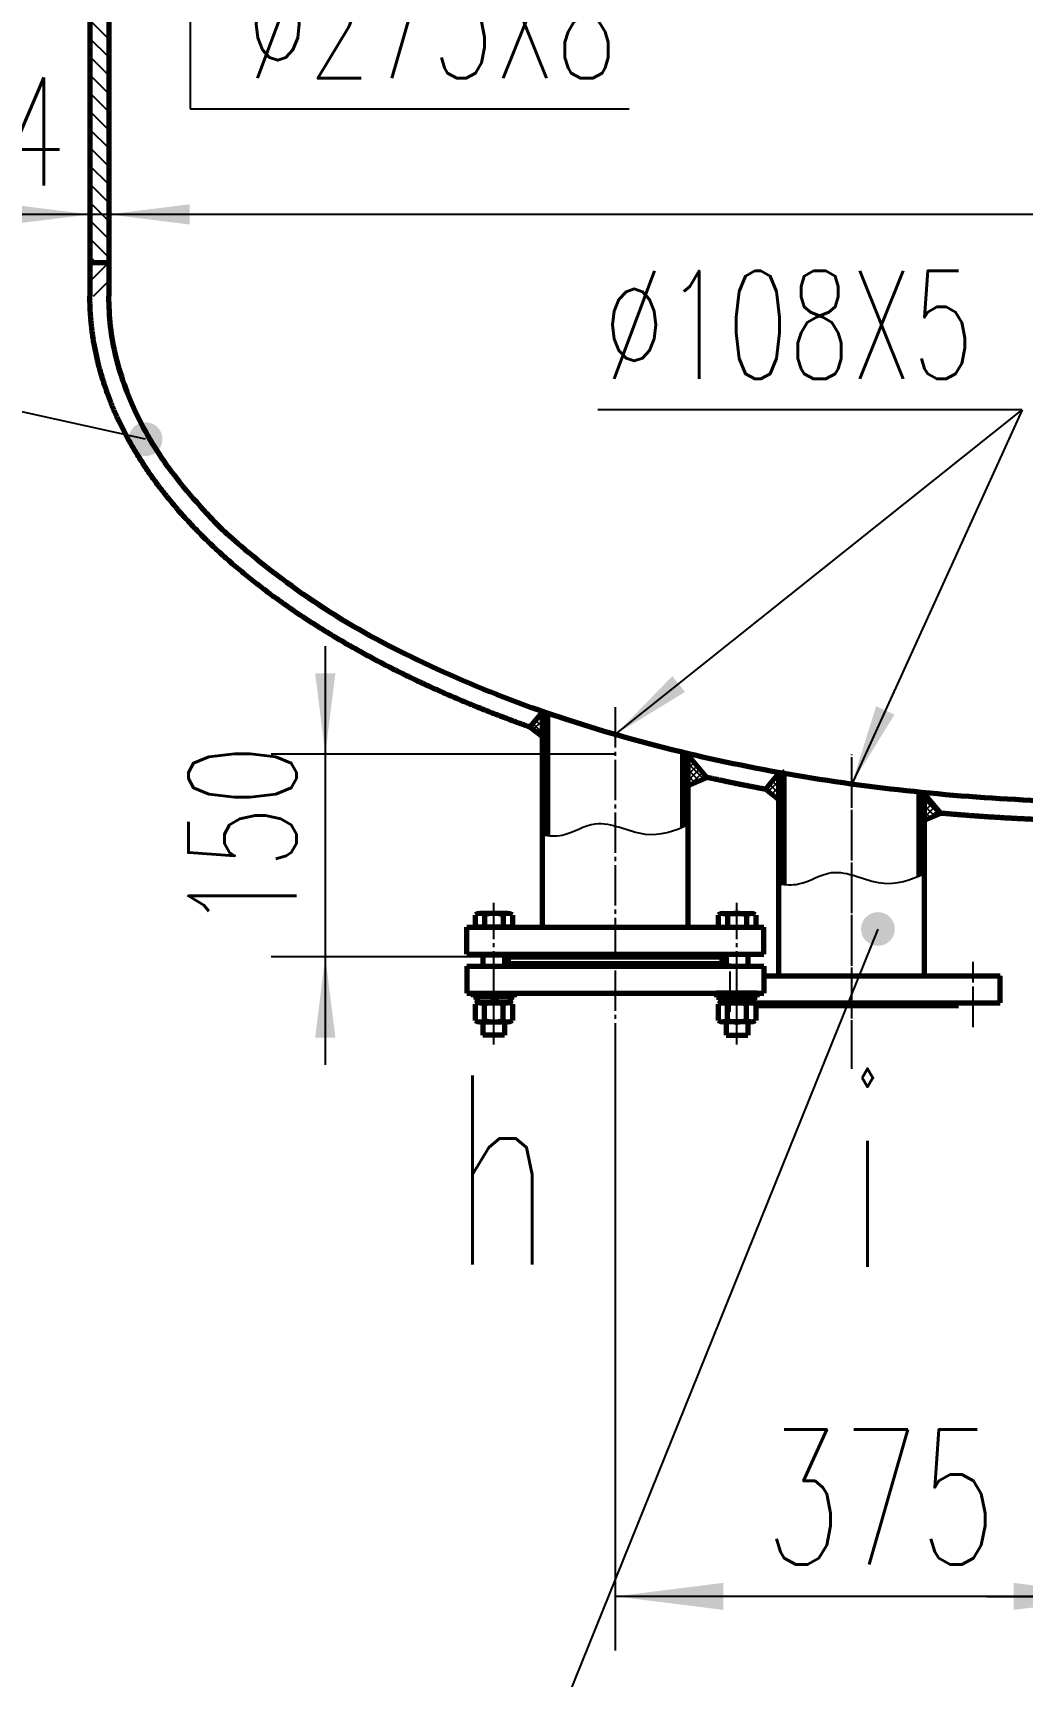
# Model space of a CAD drawing. Header units: millimetres. Extents: x -5940 to 5940, y -8410 to 8410.
# Drawn here: x -3810 to -3077, y 507 to 1724 of the extents above; entities that cross this region are included whole.
import ezdxf

# ---------------------------------------------------------------- set-up
doc = ezdxf.new("R2010")
doc.units = ezdxf.units.MM
doc.linetypes.add('EB_DASHDOT', pattern=[39, 30, -3, 3, -3])
for name, color, linetype, lineweight in [('CAXA0', 7, 'Continuous', 70), ('CAXA1', 1, 'EB_DASHDOT', 25), ('CAXA3', 4, 'Continuous', 25), ('CAXA4', 3, 'Continuous', 25), ('CAXA5', 51, 'Continuous', 25)]:
    doc.layers.add(name, color=color, linetype=linetype, lineweight=lineweight)
doc.styles.add('机械', font='txt', dxfattribs={"width": 0.667, "bigfont": 'gbcbig.shx'})
doc.dimstyles.new('机械(4)', dxfattribs={"dimscale": 20, "dimtxt": 4, "dimasz": 3, "dimexe": 2, "dimexo": 0, "dimtad": 1, "dimdec": 1, "dimdsep": 46, "dimtxsty": '机械', "dimcen": 0, "dimdle": 4, "dimclrd": 256, "dimclre": 256, "dimclrt": 3, "dimaunit": 1, "dimazin": 2, "dimtfac": 1, "dimtdec": 3, "dimtmove": 0, "dimatfit": 3, "dimfxl": 0, "dimtolj": 1, "dimtzin": 0, "dimarcsym": 0})
doc.dimstyles.new('机械(5)', dxfattribs={"dimscale": 20, "dimtxt": 5, "dimasz": 4, "dimexe": 2, "dimexo": 0, "dimtad": 1, "dimdec": 1, "dimdsep": 46, "dimtxsty": '机械', "dimcen": 0, "dimdle": 5, "dimclrd": 256, "dimclre": 256, "dimclrt": 3, "dimazin": 2, "dimtfac": 1, "dimtdec": 3, "dimtmove": 0, "dimatfit": 3, "dimfxl": 0, "dimtolj": 1, "dimtzin": 0, "dimarcsym": 0})

# ---------------------------------------------------------------- blocks, each defined once
blk = doc.blocks.new('CAXBLOCK253', base_point=(-3468.5, 1061.7))
at = {"layer": 'CAXA0'}
for p, q in [((-3458.1, 1071.7), (-3478.9, 1071.7)), ((-3482.3, 1070.6), (-3482.3, 1061.7)), ((-3454.6, 1061.7), (-3482.3, 1061.7)), ((-3460.5, 1061.7), (-3476.5, 1061.7)), ((-3475.4, 1070.6), (-3475.4, 1061.7)), ((-3461.5, 1070.6), (-3461.5, 1061.7)), ((-3454.6, 1070.6), (-3454.6, 1061.7)), ((-3476.5, 1041.7), (-3476.5, 1032.7)), ((-3460.5, 1041.7), (-3460.5, 1032.7)), ((-3483.5, 1009.7), (-3483.5, 1012.7)), ((-3483.5, 1012.7), (-3453.5, 1012.7)), ((-3453.5, 1012.7), (-3453.5, 1009.7)), ((-3453.5, 1009.7), (-3483.5, 1009.7)), ((-3482.3, 1004.5), (-3482.3, 992.5)), ((-3456.3, 1009.7), (-3480.7, 1009.7)), ((-3480.7, 1009.7), (-3480.7, 1005.6)), ((-3456.3, 1005.6), (-3480.7, 1005.6)), ((-3478.9, 1005.6), (-3458.1, 1005.6)), ((-3475.4, 992.5), (-3475.4, 1004.5)), ((-3469.5, 1009.7), (-3469.4, 1009.1)), ((-3469.4, 1009.1), (-3468.4, 1005.6)), ((-3467.4, 1009.7), (-3466.3, 1005.6)), ((-3461.5, 992.5), (-3461.5, 1004.5)), ((-3456.3, 1009.7), (-3456.3, 1005.6)), ((-3454.6, 1004.5), (-3454.6, 992.5)), ((-3478.9, 991.5), (-3458.1, 991.5)), ((-3476.5, 991.5), (-3476.5, 981.7)), ((-3460.5, 991.5), (-3460.5, 981.7)), ((-3460.5, 981.7), (-3476.5, 981.7))]:
    blk.add_line(p, q, dxfattribs=at)
for centre, radius, start, end in [((-3478.9, 1065.3), 6.38, 57.1328, 122.8672), ((-3468.5, 1047.7), 24, 73.2213, 106.7787), ((-3458.1, 1065.3), 6.38, 57.1328, 122.8672), ((-3478.9, 999.2), 6.38, 57.1328, 122.8672), ((-3468.5, 981.6), 24, 73.2213, 106.7787), ((-3458.1, 999.2), 6.38, 57.1328, 122.8672), ((-3478.9, 997.8), 6.38, 237.1328, 302.8672), ((-3468.5, 1015.5), 24, 253.2213, 286.7787), ((-3458.1, 997.8), 6.38, 237.1328, 302.8672)]:
    blk.add_arc(centre, radius, start, end, dxfattribs=at)
at = {"layer": 'CAXA3'}
for p, q in [((-3476.5, 1039.7), (-3475.6, 1032.7)), ((-3461.3, 1032.7), (-3460.5, 1039.7)), ((-3475.3, 991.5), (-3475.3, 981.7)), ((-3461.7, 991.5), (-3461.7, 981.7))]:
    blk.add_line(p, q, dxfattribs=at)
blk = doc.blocks.new('CAXBLOCK254', base_point=(-3288.5, 1061.7))
at = {"layer": 'CAXA0'}
for p, q in [((-3298.9, 1071.7), (-3278.1, 1071.7)), ((-3302.3, 1070.6), (-3302.3, 1061.7)), ((-3302.3, 1061.7), (-3274.6, 1061.7)), ((-3296.5, 1061.7), (-3280.5, 1061.7)), ((-3295.4, 1070.6), (-3295.4, 1061.7)), ((-3281.5, 1070.6), (-3281.5, 1061.7)), ((-3274.6, 1070.6), (-3274.6, 1061.7)), ((-3296.5, 1041.7), (-3296.5, 1032.7)), ((-3280.5, 1041.7), (-3280.5, 1032.7)), ((-3273.5, 1012.7), (-3303.5, 1012.7)), ((-3303.5, 1012.7), (-3303.5, 1009.7)), ((-3273.5, 1009.7), (-3273.5, 1012.7)), ((-3303.5, 1009.7), (-3273.5, 1009.7)), ((-3302.3, 1004.5), (-3302.3, 992.5)), ((-3300.7, 1009.7), (-3276.3, 1009.7)), ((-3300.7, 1009.7), (-3300.7, 1005.6)), ((-3300.7, 1005.6), (-3276.3, 1005.6)), ((-3278.1, 1005.6), (-3298.9, 1005.6)), ((-3295.4, 992.5), (-3295.4, 1004.5)), ((-3289.5, 1009.7), (-3290.6, 1005.6)), ((-3287.5, 1009.1), (-3288.5, 1005.6)), ((-3287.4, 1009.7), (-3287.5, 1009.1)), ((-3281.5, 992.5), (-3281.5, 1004.5)), ((-3276.3, 1009.7), (-3276.3, 1005.6)), ((-3274.6, 1004.5), (-3274.6, 992.5)), ((-3278.1, 991.5), (-3298.9, 991.5)), ((-3296.5, 991.5), (-3296.5, 981.7)), ((-3280.5, 991.5), (-3280.5, 981.7)), ((-3296.5, 981.7), (-3280.5, 981.7))]:
    blk.add_line(p, q, dxfattribs=at)
for centre, radius, start, end in [((-3298.9, 1065.3), 6.38, 57.1328, 122.8672), ((-3288.5, 1047.7), 24, 73.2213, 106.7787), ((-3278.1, 1065.3), 6.38, 57.1328, 122.8672), ((-3298.9, 999.2), 6.38, 57.1328, 122.8672), ((-3288.5, 981.6), 24, 73.2213, 106.7787), ((-3278.1, 999.2), 6.38, 57.1328, 122.8672), ((-3298.9, 997.8), 6.38, 237.1328, 302.8672), ((-3288.5, 1015.5), 24, 253.2213, 286.7787), ((-3278.1, 997.8), 6.38, 237.1328, 302.8672)]:
    blk.add_arc(centre, radius, start, end, dxfattribs=at)
at = {"layer": 'CAXA3'}
for p, q in [((-3295.6, 1032.7), (-3296.5, 1039.7)), ((-3280.5, 1039.7), (-3281.3, 1032.7)), ((-3295.3, 991.5), (-3295.3, 981.7)), ((-3281.7, 991.5), (-3281.7, 981.7))]:
    blk.add_line(p, q, dxfattribs=at)
blk = doc.blocks.new('CAXBLOCK255')
at = {"layer": 'CAXA0', "color": 0, "linetype": 'Continuous', "lineweight": 25}
for p, q in [((-3767.5, 1553.3), (-3766.8, 1554)), ((-3767.5, 1539.9), (-3753.5, 1553.9)), ((-3764.9, 1529), (-3753.5, 1540.4))]:
    blk.add_line(p, q, dxfattribs=at)
blk = doc.blocks.new('CAXBLOCK257')
at = {"layer": 'CAXA0', "color": 0, "linetype": 'Continuous', "lineweight": 25}
for p, q in [((-3432.5, 1219.3), (-3440.9, 1210.8)), ((-3433.5, 1219.8), (-3432.5, 1218.8)), ((-3441.6, 1210), (-3440.1, 1208.5)), ((-3439.6, 1212.5), (-3432.5, 1205.4)), ((-3432.5, 1214.8), (-3439.4, 1207.9)), ((-3437.5, 1214.9), (-3432.5, 1209.9)), ((-3432.5, 1210.3), (-3436.8, 1206)), ((-3435.5, 1217.3), (-3432.5, 1214.3)), ((-3432.5, 1205.8), (-3434.3, 1204))]:
    blk.add_line(p, q, dxfattribs=at)
blk = doc.blocks.new('CAXBLOCK258')
at = {"layer": 'CAXA0', "color": 0, "linetype": 'Continuous', "lineweight": 25}
for p, q in [((-3323.5, 1189.1), (-3324.5, 1188.1)), ((-3324.5, 1187.2), (-3314.8, 1177.5)), ((-3322, 1186.1), (-3324.5, 1183.6)), ((-3320, 1183.6), (-3324.5, 1179.1)), ((-3324.5, 1182.7), (-3313.2, 1171.4)), ((-3317.9, 1181.2), (-3324.5, 1174.6)), ((-3315.9, 1178.8), (-3324.5, 1170.2)), ((-3324.5, 1178.2), (-3316.3, 1170.1)), ((-3324.5, 1173.7), (-3319.5, 1168.7)), ((-3324.5, 1169.2), (-3322.6, 1167.3)), ((-3313.8, 1176.3), (-3322.9, 1167.2)), ((-3311.8, 1173.9), (-3315, 1170.6))]:
    blk.add_line(p, q, dxfattribs=at)
blk = doc.blocks.new('CAXBLOCK259')
at = {"layer": 'CAXA0', "color": 0, "linetype": 'Continuous', "lineweight": 25}
for p, q in [((-3432.5, 1214.8), (-3428.5, 1218.8)), ((-3432.5, 1201.3), (-3428.5, 1205.3)), ((-3432.5, 1187.9), (-3428.5, 1191.9)), ((-3432.5, 1174.4), (-3428.5, 1178.4)), ((-3432.5, 1160.9), (-3428.5, 1164.9)), ((-3432.5, 1147.5), (-3428.5, 1151.5)), ((-3432.5, 1134), (-3428.5, 1138))]:
    blk.add_line(p, q, dxfattribs=at)
blk = doc.blocks.new('CAXBLOCK260')
at = {"layer": 'CAXA0', "color": 0, "linetype": 'Continuous', "lineweight": 25}
for p, q in [((-3328.5, 1184.1), (-3324.5, 1188.1)), ((-3328.5, 1170.6), (-3324.5, 1174.6)), ((-3328.5, 1157.2), (-3324.5, 1161.2)), ((-3328.5, 1143.7), (-3324.5, 1147.7))]:
    blk.add_line(p, q, dxfattribs=at)
blk = doc.blocks.new('CAXBLOCK266')
at = {"layer": 'CAXA0', "color": 0, "linetype": 'Continuous', "lineweight": 25}
for p, q in [((-3753.5, 1800.3), (-3767.5, 1814.3)), ((-3753.5, 1813.7), (-3763.7, 1824)), ((-2239.5, 1808.4), (-2251.5, 1820.4)), ((-2239.5, 1821.9), (-2241.6, 1824)), ((-2239.5, 1794.9), (-2253.5, 1808.9)), ((-3753.5, 1786.8), (-3767.5, 1800.8)), ((-2239.5, 1781.5), (-2253.5, 1795.5)), ((-3753.5, 1773.3), (-3767.5, 1787.3)), ((-2239.5, 1768), (-2253.5, 1782)), ((-3753.5, 1759.8), (-3767.5, 1773.8)), ((-2239.5, 1754.5), (-2253.5, 1768.5)), ((-3753.5, 1746.4), (-3767.5, 1760.4)), ((-2239.5, 1741.1), (-2253.5, 1755.1)), ((-3753.5, 1732.9), (-3767.5, 1746.9)), ((-2239.5, 1727.6), (-2253.5, 1741.6)), ((-3753.5, 1719.4), (-3767.5, 1733.4)), ((-3753.5, 1706), (-3767.5, 1720)), ((-2239.5, 1714.1), (-2253.5, 1728.1)), ((-3753.5, 1692.5), (-3767.5, 1706.5)), ((-2239.5, 1700.6), (-2253.5, 1714.6)), ((-3753.5, 1679), (-3767.5, 1693)), ((-2239.5, 1687.2), (-2253.5, 1701.2)), ((-2239.5, 1673.7), (-2253.5, 1687.7)), ((-3753.5, 1665.6), (-3767.5, 1679.6)), ((-2239.5, 1660.2), (-2253.5, 1674.2)), ((-3753.5, 1652.1), (-3767.5, 1666.1)), ((-2239.5, 1646.8), (-2253.5, 1660.8)), ((-3753.5, 1638.6), (-3767.5, 1652.6)), ((-2239.5, 1633.3), (-2253.5, 1647.3)), ((-3753.5, 1625.1), (-3767.5, 1639.1)), ((-2239.5, 1619.8), (-2253.5, 1633.8)), ((-3753.5, 1611.7), (-3767.5, 1625.7)), ((-2239.5, 1606.4), (-2253.5, 1620.4)), ((-3753.5, 1598.2), (-3767.5, 1612.2)), ((-3753.5, 1584.7), (-3767.5, 1598.7)), ((-2239.5, 1592.9), (-2253.5, 1606.9)), ((-3753.5, 1571.3), (-3767.5, 1585.3)), ((-2239.5, 1579.4), (-2253.5, 1593.4)), ((-3753.5, 1557.8), (-3767.5, 1571.8)), ((-2239.5, 1565.9), (-2253.5, 1579.9)), ((-3763.1, 1554), (-3767.5, 1558.3)), ((-2241, 1554), (-2253.5, 1566.5))]:
    blk.add_line(p, q, dxfattribs=at)
blk = doc.blocks.new('*D359')
at = {"layer": 'CAXA4', "linetype": 'Continuous', "lineweight": 25}
for points in [[(-3378.5, 565.8), (-3298.5, 575.8), (-3298.5, 555.8)], [(-3003.5, 565.8), (-3083.5, 575.8), (-3083.5, 555.8)]]:
    blk.add_hatch(color=131, dxfattribs=at).paths.add_polyline_path(points, flags=0)
at = {"layer": 'CAXA4', "color": 131, "linetype": 'Continuous', "lineweight": 25}
for p, q in [((-3003.5, 1083), (-3003.5, 525.8)), ((-3378.5, 960.6), (-3378.5, 525.8)), ((-3003.5, 565.8), (-3378.5, 565.8))]:
    blk.add_line(p, q, dxfattribs=at)
at = {"layer": 'CAXA4', "color": 3, "linetype": 'Continuous', "lineweight": 25, "insert": (-3267.7, 689.4), "char_height": 100, "attachment_point": 1, "style": '机械'}
blk.add_mtext('375', dxfattribs=at)
blk = doc.blocks.new('*D360')
at = {"layer": 'CAXA4', "linetype": 'Continuous', "lineweight": 25}
for points in [[(-3003.5, 565.8), (-3083.5, 555.8), (-3083.5, 575.8)], [(-2803.5, 565.8), (-2723.5, 555.8), (-2723.5, 575.8)]]:
    blk.add_hatch(color=131, dxfattribs=at).paths.add_polyline_path(points, flags=0)
at = {"layer": 'CAXA4', "color": 131, "linetype": 'Continuous', "lineweight": 25}
for p, q in [((-3003.5, 1083), (-3003.5, 525.8)), ((-2803.5, 956.6), (-2803.5, 525.8)), ((-3103.5, 565.8), (-2703.5, 565.8))]:
    blk.add_line(p, q, dxfattribs=at)
at = {"layer": 'CAXA4', "color": 3, "linetype": 'Continuous', "lineweight": 25, "insert": (-2984.9, 689.4), "char_height": 100, "attachment_point": 1, "style": '机械'}
blk.add_mtext('200', dxfattribs=at)
blk = doc.blocks.new('CAXBLOCK267')
at = {"layer": 'CAXA0', "color": 0, "linetype": 'Continuous', "lineweight": 25}
for p, q in [((-3257.5, 1174.3), (-3253.5, 1178.3)), ((-3257.5, 1160.8), (-3253.5, 1164.8)), ((-3257.5, 1147.4), (-3253.5, 1151.4)), ((-3257.5, 1133.9), (-3253.5, 1137.9)), ((-3257.5, 1120.4), (-3253.5, 1124.4)), ((-3257.5, 1106.9), (-3253.5, 1110.9)), ((-3257.1, 1093.8), (-3253.5, 1097.5))]:
    blk.add_line(p, q, dxfattribs=at)
blk = doc.blocks.new('CAXBLOCK268')
at = {"layer": 'CAXA0', "color": 0, "linetype": 'Continuous', "lineweight": 25}
for p, q in [((-3153.5, 1143.6), (-3149.5, 1147.6)), ((-3153.5, 1130.1), (-3149.5, 1134.1)), ((-3153.5, 1116.6), (-3149.5, 1120.6)), ((-3153.5, 1103.2), (-3149.5, 1107.2))]:
    blk.add_line(p, q, dxfattribs=at)
blk = doc.blocks.new('CAXBLOCK269')
at = {"layer": 'CAXA0', "color": 0, "linetype": 'Continuous', "lineweight": 25}
for p, q in [((-3257.5, 1169.8), (-3264.6, 1162.7)), ((-3257.5, 1174.3), (-3263.9, 1167.9)), ((-3262.2, 1169.8), (-3257.5, 1165.1)), ((-3260.2, 1172.3), (-3257.5, 1169.6)), ((-3258.5, 1175), (-3257.5, 1174)), ((-3266.3, 1165), (-3262.3, 1160.9)), ((-3264.3, 1167.4), (-3257.5, 1160.6)), ((-3257.5, 1165.3), (-3262, 1160.7)), ((-3257.5, 1160.8), (-3259.5, 1158.8))]:
    blk.add_line(p, q, dxfattribs=at)
blk = doc.blocks.new('CAXBLOCK270')
at = {"layer": 'CAXA0', "color": 0, "linetype": 'Continuous', "lineweight": 25}
for p, q in [((-3149.4, 1161.1), (-3149.5, 1161.1)), ((-3149.5, 1160.3), (-3148.5, 1159.3)), ((-3147.8, 1158.2), (-3149.5, 1156.6)), ((-3145.7, 1155.8), (-3149.5, 1152.1)), ((-3149.5, 1155.8), (-3138.9, 1145.3)), ((-3143.7, 1153.4), (-3149.5, 1147.6)), ((-3149.5, 1151.4), (-3142.1, 1144)), ((-3141.6, 1150.9), (-3149.5, 1143.1)), ((-3149.5, 1146.9), (-3145.2, 1142.6)), ((-3139.6, 1148.5), (-3145.7, 1142.4)), ((-3137.5, 1146), (-3137.7, 1145.9)), ((-3149.5, 1142.4), (-3148.3, 1141.3))]:
    blk.add_line(p, q, dxfattribs=at)
blk = doc.blocks.new('CAXBLOCK289', base_point=(-4993.4, 1639.9))
at = {"layer": 'CAXA0', "linetype": 'Continuous', "lineweight": 25}
blk.add_hatch(color=131, dxfattribs=at).paths.add_polyline_path([(-3713.7, 1423.2), (-3713.9, 1425.1), (-3714.3, 1427), (-3715.1, 1428.8), (-3716.1, 1430.5), (-3717.4, 1432), (-3718.9, 1433.3), (-3720.6, 1434.3), (-3722.4, 1435), (-3724.3, 1435.5), (-3726.2, 1435.7), (-3728.2, 1435.5), (-3730.1, 1435), (-3731.9, 1434.3), (-3733.6, 1433.3), (-3735.1, 1432), (-3736.3, 1430.5), (-3737.4, 1428.8), (-3738.1, 1427), (-3738.6, 1425.1), (-3738.7, 1423.2), (-3738.6, 1421.2), (-3738.1, 1419.3), (-3737.4, 1417.5), (-3736.3, 1415.8), (-3735.1, 1414.3), (-3733.6, 1413), (-3731.9, 1412), (-3730.1, 1411.3), (-3728.2, 1410.8), (-3726.2, 1410.7), (-3724.3, 1410.8), (-3722.4, 1411.3), (-3720.6, 1412), (-3718.9, 1413), (-3717.4, 1414.3), (-3716.1, 1415.8), (-3715.1, 1417.5), (-3714.3, 1419.3), (-3713.9, 1421.2)], flags=0)
at = {"layer": 'CAXA0', "color": 131, "linetype": 'Continuous', "lineweight": 25}
for p, q in [((-4713.4, 1639.9), (-4993.4, 1639.9)), ((-3726.2, 1423.2), (-4713.4, 1639.9))]:
    blk.add_line(p, q, dxfattribs=at)
at = {"layer": 'CAXA0', "color": 3, "linetype": 'Continuous', "lineweight": 25, "insert": (-4927.1, 1826.1), "char_height": 140, "attachment_point": 1, "style": '机械'}
blk.add_mtext('24', dxfattribs=at)
blk = doc.blocks.new('CAXBLOCK288', base_point=(-3726.2, 1423.2))
at = {"layer": 'CAXA0', "color": 0, "linetype": 'Continuous', "lineweight": 70}
blk.add_blockref('CAXBLOCK289', (-4993.4, 1639.9), dxfattribs=at)
blk = doc.blocks.new('CAXBLOCK328', base_point=(-3203.5, 1167.6))
at = {"layer": 'CAXA0', "linetype": 'Continuous', "lineweight": 25}
blk.add_hatch(color=0, dxfattribs=at).paths.add_polyline_path([(-3203.5, 1167.6), (-3185.4, 1225.3), (-3171.8, 1219.1)], flags=0)
blk = doc.blocks.new('*D429')
at = {"layer": 'CAXA4', "linetype": 'Continuous', "lineweight": 25}
blk.add_hatch(color=131, dxfattribs=at).paths.add_polyline_path([(-3378.5, 1204.2), (-3326.9, 1235.8), (-3336.3, 1247.5)], flags=0)
at = {"layer": 'CAXA4', "color": 131, "linetype": 'Continuous', "lineweight": 25}
for p, q in [((-3077.3, 1444.8), (-3391.3, 1444.8)), ((-3378.5, 1204.2), (-3077.3, 1444.8))]:
    blk.add_line(p, q, dxfattribs=at)
at = {"layer": 'CAXA4', "color": 3, "linetype": 'Continuous', "lineweight": 25, "insert": (-3387.3, 1547.7), "char_height": 80, "attachment_point": 1, "style": '机械'}
blk.add_mtext('{%%C}108X5', dxfattribs=at)
blk = doc.blocks.new('*D431')
at = {"layer": 'CAXA4', "linetype": 'Continuous', "lineweight": 25}
for points in [[(-3767.5, 1589.6), (-3827.5, 1597.1), (-3827.5, 1582.1)], [(-3753.5, 1589.6), (-3693.5, 1597.1), (-3693.5, 1582.1)]]:
    blk.add_hatch(color=131, dxfattribs=at).paths.add_polyline_path(points, flags=0)
at = {"layer": 'CAXA4', "color": 131, "linetype": 'Continuous', "lineweight": 25}
for p, q in [((-3767.5, 1529), (-3767.5, 1629.6)), ((-3753.5, 1554), (-3753.5, 1629.6)), ((-3767.5, 1589.6), (-3881, 1589.6)), ((-3673.5, 1589.6), (-3767.5, 1589.6))]:
    blk.add_line(p, q, dxfattribs=at)
at = {"layer": 'CAXA4', "color": 3, "linetype": 'Continuous', "lineweight": 25, "insert": (-3877, 1691), "char_height": 80, "attachment_point": 1, "style": '机械'}
blk.add_mtext('14', dxfattribs=at)
blk = doc.blocks.new('*D432')
at = {"layer": 'CAXA4', "linetype": 'Continuous', "lineweight": 25}
for points in [[(-3693.2, 2337.5), (-3700.7, 2397.5), (-3685.7, 2397.5)], [(-3693.2, 2064.5), (-3700.7, 2004.5), (-3685.7, 2004.5)]]:
    blk.add_hatch(color=131, dxfattribs=at).paths.add_polyline_path(points, flags=0)
at = {"layer": 'CAXA4', "color": 131, "linetype": 'Continuous', "lineweight": 25}
for p, q in [((-3693.2, 2417.5), (-3693.2, 1667.7)), ((-3753.5, 2337.5), (-3653.2, 2337.5)), ((-3753.5, 2064.5), (-3653.2, 2064.5)), ((-3693.2, 1667.7), (-3368.2, 1667.7))]:
    blk.add_line(p, q, dxfattribs=at)
at = {"layer": 'CAXA4', "color": 3, "linetype": 'Continuous', "lineweight": 25, "insert": (-3651.3, 1770.5), "char_height": 80, "attachment_point": 1, "style": '机械'}
blk.add_mtext('{%%C}273X8', dxfattribs=at)
blk = doc.blocks.new('*D437')
at = {"layer": 'CAXA4', "linetype": 'Continuous', "lineweight": 25}
for points in [[(-3593.2, 1189.7), (-3600.7, 1249.7), (-3585.7, 1249.7)], [(-3593.2, 1039.7), (-3600.7, 979.7), (-3585.7, 979.7)]]:
    blk.add_hatch(color=131, dxfattribs=at).paths.add_polyline_path(points, flags=0)
at = {"layer": 'CAXA4', "color": 131, "linetype": 'Continuous', "lineweight": 25}
for p, q in [((-3593.2, 1269.7), (-3593.2, 959.7)), ((-3378.5, 1189.7), (-3633.2, 1189.7)), ((-3457.5, 1039.7), (-3633.2, 1039.7))]:
    blk.add_line(p, q, dxfattribs=at)
at = {"layer": 'CAXA4', "color": 3, "linetype": 'Continuous', "lineweight": 25, "insert": (-3694.6, 1059.6), "char_height": 80, "attachment_point": 1, "rotation": 90, "style": '机械'}
blk.add_mtext('150', dxfattribs=at)
blk = doc.blocks.new('CAXBLOCK334', base_point=(-4011.3, -295))
at = {"layer": 'CAXA0', "linetype": 'Continuous', "lineweight": 25}
blk.add_hatch(color=131, dxfattribs=at).paths.add_polyline_path([(-3171.6, 1060.2), (-3171.7, 1062.2), (-3172.2, 1064.1), (-3172.9, 1065.9), (-3174, 1067.6), (-3175.2, 1069), (-3176.7, 1070.3), (-3178.4, 1071.3), (-3180.2, 1072.1), (-3182.1, 1072.6), (-3184.1, 1072.7), (-3186, 1072.6), (-3187.9, 1072.1), (-3189.8, 1071.3), (-3191.4, 1070.3), (-3192.9, 1069), (-3194.2, 1067.6), (-3195.2, 1065.9), (-3196, 1064.1), (-3196.4, 1062.2), (-3196.6, 1060.2), (-3196.4, 1058.2), (-3196, 1056.3), (-3195.2, 1054.5), (-3194.2, 1052.9), (-3192.9, 1051.4), (-3191.4, 1050.1), (-3189.8, 1049.1), (-3187.9, 1048.3), (-3186, 1047.9), (-3184.1, 1047.7), (-3182.1, 1047.9), (-3180.2, 1048.3), (-3178.4, 1049.1), (-3176.7, 1050.1), (-3175.2, 1051.4), (-3174, 1052.9), (-3172.9, 1054.5), (-3172.2, 1056.3), (-3171.7, 1058.2)], flags=0)
at = {"layer": 'CAXA0', "color": 131, "linetype": 'Continuous', "lineweight": 25}
blk.add_line((-3184.1, 1060.2), (-3731.3, -295), dxfattribs=at)
blk = doc.blocks.new('CAXBLOCK333', base_point=(-3184.1, 1060.2))
at = {"layer": 'CAXA0', "color": 0, "linetype": 'Continuous', "lineweight": 70}
blk.add_blockref('CAXBLOCK334', (-4011.3, -295), dxfattribs=at)
blk = doc.blocks.new('*D453')
at = {"layer": 'CAXA4', "linetype": 'Continuous', "lineweight": 25}
for points in [[(-1548.5, 1830), (-1558.5, 1750), (-1538.5, 1750)], [(-1548.5, 1140), (-1558.5, 1220), (-1538.5, 1220)]]:
    blk.add_hatch(color=131, dxfattribs=at).paths.add_polyline_path(points, flags=0)
at = {"layer": 'CAXA4', "color": 131, "linetype": 'Continuous', "lineweight": 25}
for p, q in [((-3781.5, 1830), (-1508.5, 1830)), ((-1548.5, 1830), (-1548.5, 1140)), ((-3003.5, 1140), (-1508.5, 1140))]:
    blk.add_line(p, q, dxfattribs=at)
at = {"layer": 'CAXA4', "color": 3, "linetype": 'Continuous', "lineweight": 25, "insert": (-1672.1, 1403.5), "char_height": 100, "attachment_point": 1, "rotation": 90, "style": '机械'}
blk.add_mtext('690', dxfattribs=at)
blk = doc.blocks.new('*D563')
at = {"layer": 'CAXA4', "linetype": 'Continuous', "lineweight": 25}
for points in [[(-3753.5, 1589.6), (-3693.5, 1597.1), (-3693.5, 1582.1)], [(-2253.5, 1589.6), (-2313.5, 1597.1), (-2313.5, 1582.1)]]:
    blk.add_hatch(color=131, dxfattribs=at).paths.add_polyline_path(points, flags=0)
at = {"layer": 'CAXA4', "color": 131, "linetype": 'Continuous', "lineweight": 25}
for p, q in [((-3753.5, 1529), (-3753.5, 1629.6)), ((-2253.5, 1529), (-2253.5, 1629.6)), ((-2253.5, 1589.6), (-3753.5, 1589.6))]:
    blk.add_line(p, q, dxfattribs=at)
at = {"layer": 'CAXA4', "color": 3, "linetype": 'Continuous', "lineweight": 25, "insert": (-2951.9, 1696.9), "char_height": 80, "attachment_point": 1, "style": '机械'}
blk.add_mtext('{%%C}1500', dxfattribs=at)

msp = doc.modelspace()

# ---------------------------------------------------------------- linework, layer by layer
at = {"layer": 'CAXA0'}
for p, q in [((-3753.46, 1829.98), (-3753.46, 1553.98)), ((-3753.46, 1829.98), (-3753.46, 1528.98)), ((-3767.46, 1823.98), (-3767.46, 1528.98)), ((-3767.46, 1553.98), (-3753.46, 1553.98)), ((-3441.78, 1209.83), (-3433.46, 1219.74)), ((-3433.46, 1219.74), (-3433.46, 1221.74)), ((-3433.46, 1219.74), (-3433.46, 1221.74)), ((-3432.46, 1061.66), (-3432.46, 1221.39)), ((-3428.46, 1129.45), (-3428.46, 1220)), ((-3441.78, 1209.83), (-3432.46, 1202.58)), ((-3328.46, 1135.82), (-3328.46, 1191.02)), ((-3324.46, 1061.66), (-3324.46, 1190.07)), ((-3323.46, 1187.83), (-3323.46, 1189.83)), ((-3323.46, 1187.83), (-3323.46, 1189.83)), ((-3310.63, 1172.53), (-3323.46, 1187.83)), ((-3324.46, 1166.53), (-3310.63, 1172.53)), ((-3267.36, 1163.72), (-3258.46, 1174.32)), ((-3258.46, 1174.32), (-3258.46, 1176.32)), ((-3257.46, 1025.43), (-3257.46, 1176.14)), ((-3253.46, 1093.22), (-3253.46, 1175.43)), ((-3267.36, 1163.72), (-3257.46, 1156.02)), ((-3153.46, 1099.59), (-3153.46, 1161.56)), ((-3149.46, 1025.43), (-3149.46, 1161.16)), ((-3148.46, 1159.06), (-3148.46, 1161.06)), ((-3148.46, 1159.06), (-3148.46, 1161.06)), ((-3137.47, 1145.96), (-3148.46, 1159.06)), ((-3149.46, 1140.76), (-3137.47, 1145.96)), ((-3488.46, 1041.66), (-3488.46, 1061.66)), ((-3488.46, 1061.66), (-3268.46, 1061.66)), ((-3268.46, 1041.66), (-3268.46, 1061.66)), ((-3488.46, 1041.66), (-3268.46, 1041.66)), ((-3457.46, 1032.66), (-3457.46, 1041.66)), ((-3457.46, 1039.66), (-3299.46, 1039.66)), ((-3299.46, 1032.66), (-3299.46, 1041.66)), ((-3488.46, 1032.66), (-3488.46, 1012.66)), ((-3488.46, 1032.66), (-3268.46, 1032.66)), ((-3457.46, 1034.66), (-3299.46, 1034.66)), ((-3268.46, 1032.66), (-3268.46, 1012.66)), ((-3268.46, 1025.43), (-3093.46, 1025.43)), ((-3093.46, 1005.43), (-3093.46, 1025.43)), ((-3488.46, 1012.66), (-3268.46, 1012.66)), ((-3276.8, 1005.43), (-3093.46, 1005.43)), ((-3274.61, 1003.43), (-3124.46, 1003.43)), ((-3124.46, 1003.43), (-3124.46, 1005.43))]:
    msp.add_line(p, q, dxfattribs=at)
for points, weights, degree, knots in [([(-3441.78, 1209.83), (-3455.31, 1214.62), (-3489.46, 1227.58), (-3560.61, 1259.64), (-3643.76, 1310.81), (-3716, 1380.58), (-3758.42, 1454.5), (-3767.46, 1504.64), (-3767.46, 1528.98)], [0.859669251509, 0.858086068501, 0.854800173857, 0.85202801816, 0.859655294219, 0.887114082263, 0.932878634399, 0.975592231766, 1], 3, [0, 0, 0, 0, 31.9115974, 82.1799359, 182.716613, 283.25329, 383.789967, 484.326644, 484.326644, 484.326644, 484.326644]), ([(-2253.46, 1528.98), (-2253.46, 1153.98), (-3003.46, 1153.98), (-3753.46, 1153.98), (-3753.46, 1528.98)], [1, 0.707106781187, 1, 0.707106781187, 1], 2, [0, 0, 0, 908.2434407, 908.2434407, 1816.4868813, 1816.4868813, 1816.4868813]), ([(-3267.36, 1163.72), (-3272.34, 1164.65), (-3286.86, 1167.43), (-3301.24, 1170.45), (-3310.63, 1172.53)], [0.894151624213, 0.892788509369, 0.888913703009, 0.885327528971, 0.883096597656], 3, [0, 0, 0, 0, 15.141368, 44.1557512, 44.1557512, 44.1557512, 44.1557512]), ([(-3003.46, 1139.98), (-3014.56, 1139.98), (-3037.45, 1140.24), (-3071.54, 1141.39), (-3105.08, 1143.29), (-3127.06, 1145.03), (-3137.47, 1145.96)], [1, 1, 0.979243998479, 0.966243390677, 0.950425861489, 0.941470238539, 0.937388221459], 3, [0, 0, 0, 0, 34.4668333, 68.9336666, 103.4004999, 134.1858096, 134.1858096, 134.1858096, 134.1858096])]:
    msp.add_rational_spline(points, weights, degree=degree, knots=knots, dxfattribs=at)
at = {"layer": 'CAXA1', "linetype": 'EB_DASHDOT', "lineweight": 25}
for p, q in [((-3378.46, 960.57), (-3378.46, 1225.64)), ((-3203.46, 960.94), (-3203.46, 1189.42)), ((-3203.46, 956.59), (-3203.46, 1189.42)), ((-3468.46, 974.68), (-3468.46, 1079.61)), ((-3288.46, 974.68), (-3288.46, 1079.61)), ((-3288.46, 974.68), (-3288.46, 1079.61)), ((-3293.46, 998.78), (-3293.46, 1036.03)), ((-3113.46, 987.58), (-3113.46, 1036.01))]:
    msp.add_line(p, q, dxfattribs=at)
at = {"layer": 'CAXA3'}
msp.add_line((-3077.29, 1444.83), (-3203.46, 1167.56), dxfattribs=at)
for points in [[(-3432.46, 1130.14), (-3427.56, 1129.03), (-3414.06, 1128.46), (-3389.99, 1145.14), (-3358.23, 1125.31), (-3334.6, 1132.64), (-3324.46, 1137.71)], [(-3257.46, 1093.91), (-3252.56, 1092.81), (-3239.06, 1092.23), (-3214.99, 1108.91), (-3183.23, 1089.09), (-3159.6, 1096.42), (-3149.46, 1101.48)]]:
    msp.add_open_spline(points, degree=3, knots=[0, 0, 0, 0, 14.9610249, 40.9220036, 78.9034432, 111.7965064, 111.7965064, 111.7965064, 111.7965064], dxfattribs=at)

# ---------------------------------------------------------------- block references
at = {"layer": 'CAXA0'}
for name, p in [('CAXBLOCK288', (-3726.23, 1423.15)), ('CAXBLOCK328', (-3203.46, 1167.56)), ('CAXBLOCK333', (-3184.08, 1060.2))]:
    msp.add_blockref(name, p, dxfattribs=at)
at = {"layer": 'CAXA3'}
for name, p in [('CAXBLOCK253', (-3468.46, 1061.66)), ('CAXBLOCK254', (-3288.46, 1061.66))]:
    msp.add_blockref(name, p, dxfattribs=at)
at = {"layer": 'CAXA4'}
msp.add_blockref('*D429', (0, 0), dxfattribs=at)
at = {"layer": 'CAXA5'}
for name in ['CAXBLOCK266', 'CAXBLOCK255', 'CAXBLOCK257', 'CAXBLOCK259', 'CAXBLOCK260', 'CAXBLOCK258', 'CAXBLOCK269', 'CAXBLOCK267', 'CAXBLOCK270', 'CAXBLOCK268']:
    msp.add_blockref(name, (0, 0), dxfattribs=at)

# ---------------------------------------------------------------- texts
at = {"layer": 'CAXA4', "linetype": 'Continuous', "lineweight": 25, "char_height": 140, "attachment_point": 1, "style": '机械'}
for s, insert in [('h', (-3500.16, 951.68)), ('i', (-3207.82, 950.01))]:
    msp.add_mtext(s, dxfattribs=dict(at, insert=insert))

# ---------------------------------------------------------------- dimensions: what is measured, and where the dimension line sits
at = {"layer": 'CAXA4'}
for base, p1, p2, angle, text, dimstyle, picture, middle in [((-3693.15, 1720.88), (-3753.46, 2337.48), (-3753.46, 2064.48), 90, '{%%C}273X8', '机械(4)', '*D432', (-3511.76, 1720.88)), ((-1548.54, 1484.98), (-3781.46, 1829.98), (-3003.46, 1139.98), 90, '690', '机械(5)', '*D453', (-1611.04, 1484.98)), ((-2843.01, 1589.57), (-2253.46, 1528.98), (-3753.46, 1528.98), 0, '{%%C}1500', '机械(4)', '*D563', (-2843.01, 1647.27)), ((-3593.17, 1117.12), (-3378.46, 1189.66), (-3457.46, 1039.66), 90, '150', '机械(4)', '*D437', (-3645.67, 1117.12))]:
    dim = msp.add_linear_dim(base=base, p1=p1, p2=p2, angle=angle, text=text, dimstyle=dimstyle, dxfattribs=at)
    dim.commit()
    dim.dimension.update_dxf_attribs({"geometry": picture, "text_midpoint": middle})
for base, p1, p2, text, dimstyle, picture, middle in [((-3840.62, 1589.57), (-3753.46, 1553.98), (-3767.46, 1528.98), '14', '机械(4)', '*D431', (-3840.62, 1642.07)), ((-3190.96, 565.81), (-3003.46, 1083.02), (-3378.46, 960.57), '375', '机械(5)', '*D359', (-3190.96, 628.31)), ((-2903.46, 565.81), (-3003.46, 1083.02), (-2803.46, 956.59), '200', '机械(5)', '*D360', (-2903.46, 628.31))]:
    dim = msp.add_linear_dim(base=base, p1=p1, p2=p2, text=text, dimstyle=dimstyle, dxfattribs=at)
    dim.commit()
    dim.dimension.update_dxf_attribs({"geometry": picture, "text_midpoint": middle})

doc.saveas('drawing.dxf')
